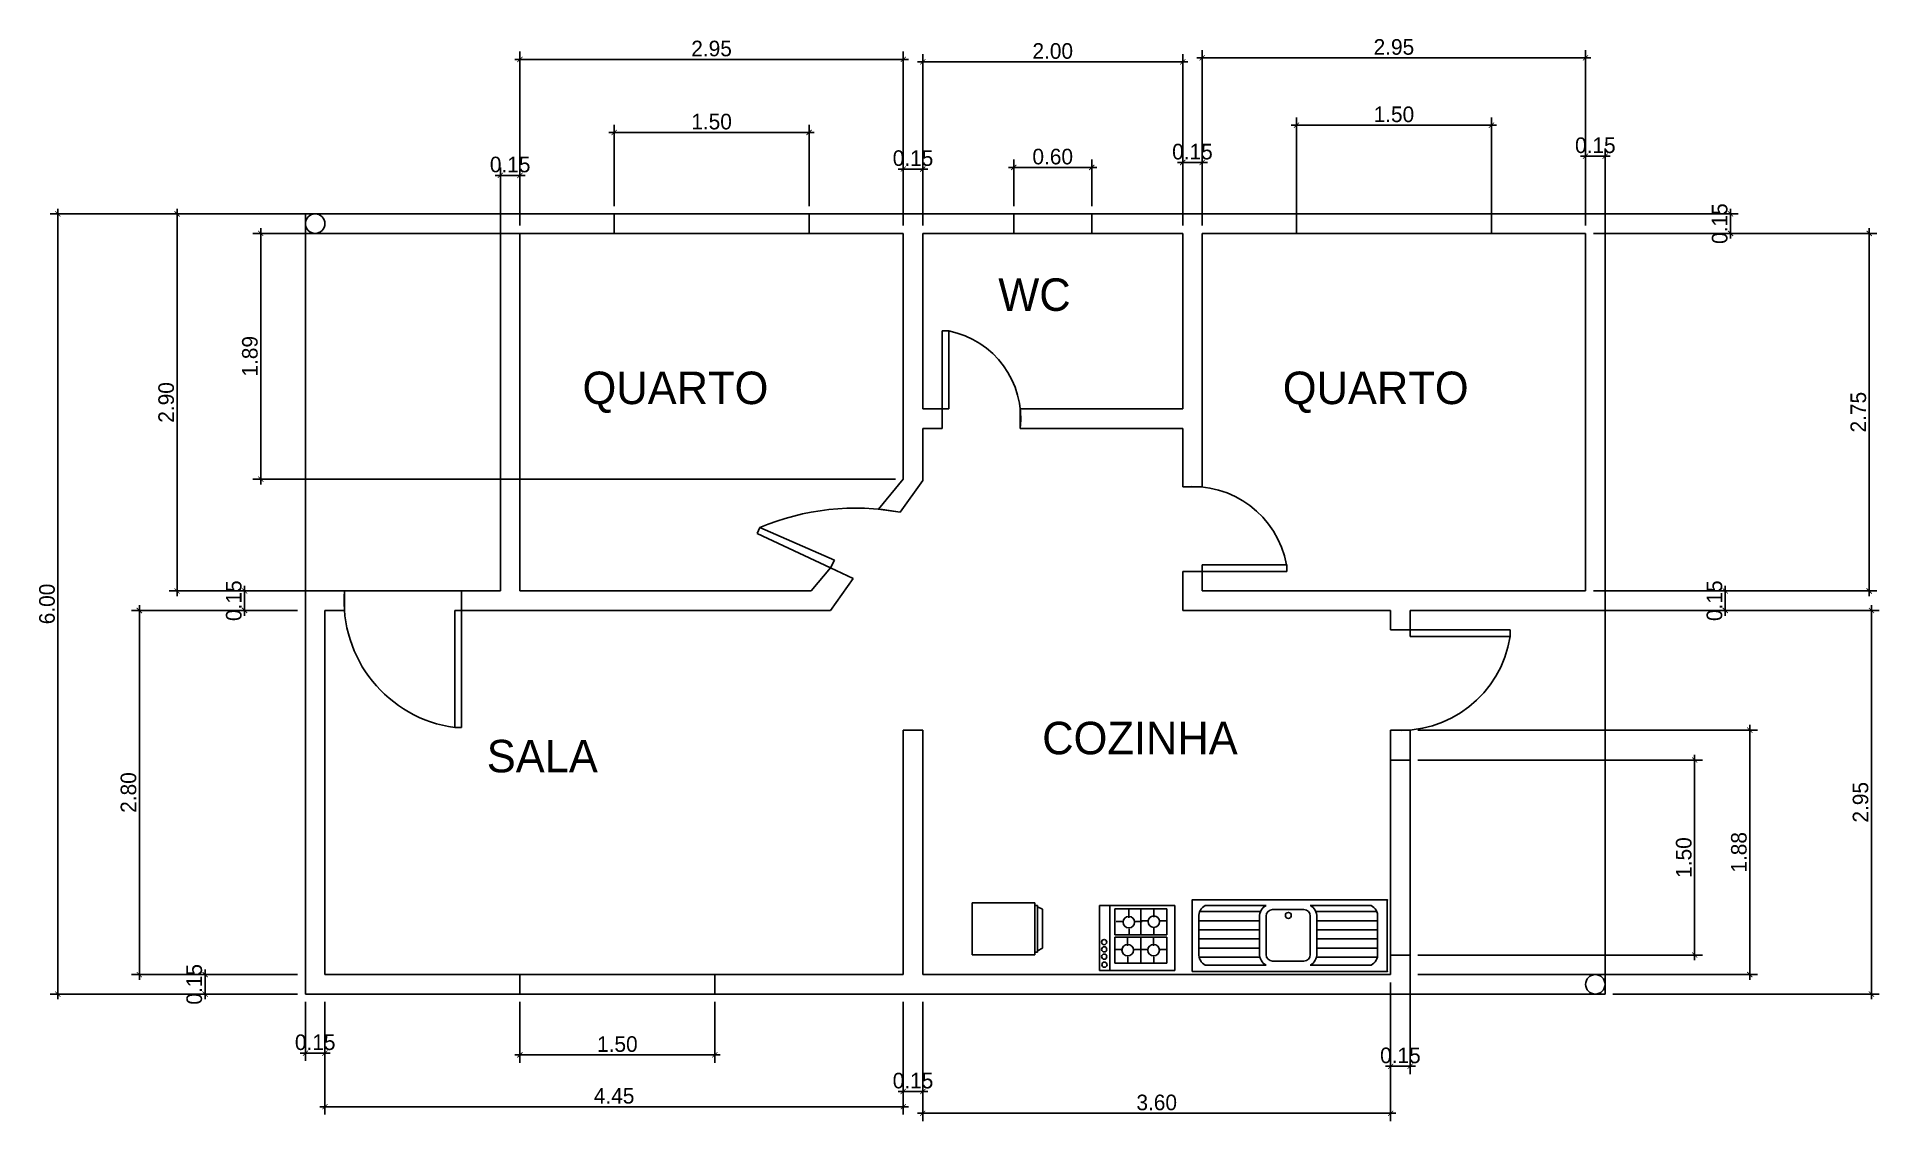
# Model space of a CAD drawing. Header units: millimetres. Extents: x 84.5 to 98.7, y 61.9 to 70.2.
import ezdxf

# ---------------------------------------------------------------- set-up
doc = ezdxf.new("R2010")
doc.units = ezdxf.units.MM
for name, color, linetype in [('02', 2, 'Continuous'), ('Alvenaria', 3, 'Continuous'), ('Cotas', 7, 'Continuous'), ('Esquadrias', 20, 'Continuous'), ('Moveis', 223, 'Continuous'), ('Textos e Legendas', 7, 'Continuous')]:
    doc.layers.add(name, color=color, linetype=linetype)
doc.styles.add('CENTURY GOTHIC', font='GOTHIC.TTF')
doc.dimstyles.new('1_50', dxfattribs={"dimtxt": 0.12, "dimasz": 0.04, "dimexe": 0.06, "dimexo": 0.06, "dimgap": 0.02, "dimtad": 1, "dimzin": 0, "dimdsep": 46, "dimtxsty": 'CENTURY GOTHIC', "dimblk": 'ARCHTICK', "dimcen": 0.09, "dimdle": 0.04, "dimclrd": 256, "dimclre": 256, "dimclrt": 256, "dimadec": 0, "dimazin": 0, "dimtfac": 1, "dimtix": 1, "dimtmove": 0, "dimatfit": 3, "dimldrblk": 'ARCHTICK', "dimfxl": 0.06, "dimtolj": 1, "dimtzin": 0, "dimarcsym": 0})

# ---------------------------------------------------------------- blocks, each defined once
blk = doc.blocks.new('_ArchTick')
at = {"color": 0, "linetype": 'ByBlock', "const_width": 0.15}
blk.add_lwpolyline([(-0.5, -0.5), (0.5, 0.5)], dxfattribs=at)
blk = doc.blocks.new('*D36')
at = {"layer": 'Cotas', "lineweight": -2, "transparency": 16777216}
for p, q in [((96.611, 65.794), (98.66, 65.794)), ((98.6, 62.804), (98.6, 65.834)), ((96.611, 62.844), (98.66, 62.844))]:
    blk.add_line(p, q, dxfattribs=at)
at = {"layer": 'Defpoints', "color": 0, "transparency": 16777216}
for p in [(96.551, 65.794), (98.6, 65.794), (96.551, 62.844)]:
    blk.add_point(p, dxfattribs=at)
at = {"layer": 'Cotas', "lineweight": -2, "transparency": 16777216, "xscale": 0.04, "yscale": 0.04, "zscale": 0.04}
for p, rotation in [((98.6, 65.794), 90), ((98.6, 62.844), 270)]:
    blk.add_blockref('_ArchTick', p, dxfattribs=dict(at, rotation=rotation))
at = {"layer": 'Cotas', "transparency": 16777216, "insert": (98.517, 64.319), "char_height": 0.12, "attachment_point": 5, "rotation": 90, "style": 'CENTURY GOTHIC'}
blk.add_mtext('\\A1;2.95', dxfattribs=at)
blk = doc.blocks.new('*D37')
at = {"layer": 'Cotas', "lineweight": -2, "transparency": 16777216}
for p, q in [((95.111, 64.644), (97.3, 64.644)), ((97.24, 63.104), (97.24, 64.684)), ((95.111, 63.144), (97.3, 63.144))]:
    blk.add_line(p, q, dxfattribs=at)
at = {"layer": 'Defpoints', "color": 0, "transparency": 16777216}
for p in [(95.051, 64.644), (97.24, 64.644), (95.051, 63.144)]:
    blk.add_point(p, dxfattribs=at)
at = {"layer": 'Cotas', "lineweight": -2, "transparency": 16777216, "xscale": 0.04, "yscale": 0.04, "zscale": 0.04}
for p, rotation in [((97.24, 64.644), 90), ((97.24, 63.144), 270)]:
    blk.add_blockref('_ArchTick', p, dxfattribs=dict(at, rotation=rotation))
at = {"layer": 'Cotas', "transparency": 16777216, "insert": (97.157, 63.894), "char_height": 0.12, "attachment_point": 5, "rotation": 90, "style": 'CENTURY GOTHIC'}
blk.add_mtext('\\A1;1.50', dxfattribs=at)
blk = doc.blocks.new('*D38')
at = {"layer": 'Cotas', "lineweight": -2, "transparency": 16777216}
for p, q in [((95.111, 64.874), (97.724, 64.874)), ((97.664, 62.954), (97.664, 64.914)), ((95.111, 62.994), (97.724, 62.994))]:
    blk.add_line(p, q, dxfattribs=at)
at = {"layer": 'Defpoints', "color": 0, "transparency": 16777216}
for p in [(95.051, 64.874), (97.664, 64.874), (95.051, 62.994)]:
    blk.add_point(p, dxfattribs=at)
at = {"layer": 'Cotas', "lineweight": -2, "transparency": 16777216, "xscale": 0.04, "yscale": 0.04, "zscale": 0.04}
for p, rotation in [((97.664, 64.874), 90), ((97.664, 62.994), 270)]:
    blk.add_blockref('_ArchTick', p, dxfattribs=dict(at, rotation=rotation))
at = {"layer": 'Cotas', "transparency": 16777216, "insert": (97.581, 63.934), "char_height": 0.12, "attachment_point": 5, "rotation": 90, "style": 'CENTURY GOTHIC'}
blk.add_mtext('\\A1;1.88', dxfattribs=at)
blk = doc.blocks.new('Forno1l')
at = {"layer": '02'}
for p, q in [((0.483, 0.4), (0, 0.4)), ((0, 0.4), (0, 0)), ((0, 0.4), (0.483, 0.4)), ((0.483, 0.4), (0.483, 0)), ((0.503, 0.38), (0.483, 0.38)), ((0.503, 0.38), (0.503, 0.02)), ((0.543, 0.35), (0.503, 0.37)), ((0.543, 0.35), (0.543, 0.05)), ((0, 0), (0.483, 0)), ((0.503, 0.02), (0.483, 0.02)), ((0.543, 0.05), (0.503, 0.03))]:
    blk.add_line(p, q, dxfattribs=at)
blk = doc.blocks.new('novo bloco01')
at = {"layer": 'Moveis'}
for p, q in [((0.08, 0), (0, 0)), ((0, 0), (0, -0.5)), ((0.58, 0), (0.08, 0)), ((0.08, -0.5), (0.08, 0)), ((0.58, -0.5), (0.58, 0)), ((0.118, -0.226), (0.118, -0.026)), ((0.118, -0.026), (0.318, -0.026)), ((0.181, -0.123), (0.127, -0.123)), ((0.225, -0.095), (0.225, -0.03)), ((0.27, -0.123), (0.327, -0.123)), ((0.318, -0.026), (0.518, -0.026)), ((0.318, -0.026), (0.318, -0.226)), ((0.373, -0.119), (0.319, -0.119)), ((0.417, -0.091), (0.417, -0.026)), ((0.462, -0.119), (0.519, -0.119)), ((0.518, -0.026), (0.518, -0.226)), ((0.518, -0.226), (0.118, -0.226)), ((0.118, -0.445), (0.118, -0.245)), ((0.118, -0.245), (0.518, -0.245)), ((0.216, -0.31), (0.216, -0.245)), ((0.227, -0.23), (0.227, -0.18)), ((0.318, -0.445), (0.318, -0.245)), ((0.415, -0.31), (0.415, -0.245)), ((0.419, -0.226), (0.419, -0.176)), ((0.518, -0.245), (0.518, -0.445)), ((0.172, -0.338), (0.118, -0.338)), ((0.218, -0.445), (0.218, -0.395)), ((0.261, -0.338), (0.318, -0.338)), ((0.371, -0.338), (0.317, -0.338)), ((0.417, -0.445), (0.417, -0.395)), ((0.46, -0.338), (0.517, -0.338)), ((0, -0.5), (0.08, -0.5)), ((0.08, -0.5), (0.58, -0.5)), ((0.118, -0.445), (0.218, -0.445)), ((0.218, -0.445), (0.318, -0.445)), ((0.318, -0.445), (0.518, -0.445))]:
    blk.add_line(p, q, dxfattribs=at)
for centre, radius in [((0.226, -0.129), 0.0444), ((0.418, -0.125), 0.0444), ((0.035, -0.282), 0.02), ((0.036, -0.338), 0.02), ((0.036, -0.394), 0.02), ((0.217, -0.344), 0.0444), ((0.416, -0.344), 0.0444), ((0.038, -0.456), 0.02)]:
    blk.add_circle(centre, radius, dxfattribs=at)
blk = doc.blocks.new('pia')
at = {"color": 0}
for p, q in [((58.74, 55.481), (58.74, 56.031)), ((58.74, 56.031), (60.24, 56.031)), ((60.24, 55.481), (60.24, 56.031)), ((58.79, 55.899), (58.79, 55.611)), ((58.79, 55.871), (59.258, 55.871)), ((58.797, 55.941), (59.265, 55.941)), ((59.308, 55.989), (58.84, 55.989)), ((59.258, 55.899), (59.258, 55.611)), ((59.308, 55.907), (59.308, 55.611)), ((59.598, 55.957), (59.358, 55.957)), ((59.648, 55.989), (60.116, 55.989)), ((59.648, 55.611), (59.648, 55.907)), ((60.159, 55.941), (59.691, 55.941)), ((59.698, 55.899), (59.698, 55.611)), ((60.166, 55.871), (59.698, 55.871)), ((60.166, 55.899), (60.166, 55.611)), ((58.79, 55.801), (59.258, 55.801)), ((58.79, 55.731), (59.258, 55.731)), ((60.166, 55.801), (59.698, 55.801)), ((60.166, 55.731), (59.698, 55.731)), ((58.79, 55.661), (59.258, 55.661)), ((58.793, 55.591), (59.261, 55.591)), ((60.164, 55.591), (59.695, 55.591)), ((60.166, 55.661), (59.698, 55.661)), ((58.74, 55.481), (60.24, 55.481)), ((59.308, 55.529), (58.84, 55.529)), ((59.358, 55.561), (59.598, 55.561)), ((59.648, 55.529), (60.116, 55.529))]:
    blk.add_line(p, q, dxfattribs=at)
blk.add_circle((59.479, 55.912), 0.0227, dxfattribs=at)
for centre, radius, start, end in [((58.887, 55.904), 0.0972, 118.9806, 182.8674), ((59.355, 55.904), 0.0972, 118.9806, 182.8674), ((59.358, 55.907), 0.05, 90, 180), ((59.598, 55.907), 0.05, 0, 90), ((59.601, 55.904), 0.0972, 357.1326, 61.0194), ((60.069, 55.904), 0.0972, 357.1326, 61.0194), ((58.887, 55.614), 0.0972, 177.1326, 241.0194), ((59.355, 55.614), 0.0972, 177.1326, 241.0194), ((59.358, 55.611), 0.05, 180, 270), ((59.598, 55.611), 0.05, 270, 0), ((59.601, 55.614), 0.0972, 298.9806, 2.8674), ((60.069, 55.614), 0.0972, 298.9806, 2.8674)]:
    blk.add_arc(centre, radius, start, end, dxfattribs=at)
for p in [(58.74, 56.031), (60.24, 56.031), (60.24, 56.031), (60.24, 55.481)]:
    blk.add_point(p, dxfattribs=at)
blk = doc.blocks.new('*D45')
at = {"layer": 'Cotas', "lineweight": -2, "transparency": 16777216}
for p, q in [((91.091, 68.694), (86.147, 68.694)), ((86.207, 68.734), (86.207, 66.764)), ((91.091, 66.804), (86.147, 66.804))]:
    blk.add_line(p, q, dxfattribs=at)
at = {"layer": 'Defpoints', "color": 0, "transparency": 16777216}
for p in [(91.151, 68.694), (86.207, 66.804), (91.151, 66.804)]:
    blk.add_point(p, dxfattribs=at)
at = {"layer": 'Cotas', "lineweight": -2, "transparency": 16777216, "xscale": 0.04, "yscale": 0.04, "zscale": 0.04}
for p, rotation in [((86.207, 68.694), 90), ((86.207, 66.804), 270)]:
    blk.add_blockref('_ArchTick', p, dxfattribs=dict(at, rotation=rotation))
at = {"layer": 'Cotas', "transparency": 16777216, "insert": (86.124, 67.749), "char_height": 0.12, "attachment_point": 5, "rotation": 90, "style": 'CENTURY GOTHIC'}
blk.add_mtext('\\A1;1.89', dxfattribs=at)
blk = doc.blocks.new('*D46')
at = {"layer": 'Cotas', "lineweight": -2, "transparency": 16777216}
for p, q in [((87.991, 68.844), (85.503, 68.844)), ((85.563, 68.884), (85.563, 65.904)), ((87.991, 65.944), (85.503, 65.944))]:
    blk.add_line(p, q, dxfattribs=at)
at = {"layer": 'Defpoints', "color": 0, "transparency": 16777216}
for p in [(88.051, 68.844), (85.563, 65.944), (88.051, 65.944)]:
    blk.add_point(p, dxfattribs=at)
at = {"layer": 'Cotas', "lineweight": -2, "transparency": 16777216, "xscale": 0.04, "yscale": 0.04, "zscale": 0.04}
for p, rotation in [((85.563, 68.844), 90), ((85.563, 65.944), 270)]:
    blk.add_blockref('_ArchTick', p, dxfattribs=dict(at, rotation=rotation))
at = {"layer": 'Cotas', "transparency": 16777216, "insert": (85.48, 67.394), "char_height": 0.12, "attachment_point": 5, "rotation": 90, "style": 'CENTURY GOTHIC'}
blk.add_mtext('\\A1;2.90', dxfattribs=at)
blk = doc.blocks.new('*D47')
at = {"layer": 'Cotas', "lineweight": -2, "transparency": 16777216}
for p, q in [((86.491, 68.844), (84.586, 68.844)), ((84.646, 68.884), (84.646, 62.804)), ((86.491, 62.844), (84.586, 62.844))]:
    blk.add_line(p, q, dxfattribs=at)
at = {"layer": 'Defpoints', "color": 0, "transparency": 16777216}
for p in [(86.551, 68.844), (84.646, 62.844), (86.551, 62.844)]:
    blk.add_point(p, dxfattribs=at)
at = {"layer": 'Cotas', "lineweight": -2, "transparency": 16777216, "xscale": 0.04, "yscale": 0.04, "zscale": 0.04}
for p, rotation in [((84.646, 68.844), 90), ((84.646, 62.844), 270)]:
    blk.add_blockref('_ArchTick', p, dxfattribs=dict(at, rotation=rotation))
at = {"layer": 'Cotas', "transparency": 16777216, "insert": (84.563, 65.844), "char_height": 0.12, "attachment_point": 5, "rotation": 90, "style": 'CENTURY GOTHIC'}
blk.add_mtext('\\A1;6.00', dxfattribs=at)
blk = doc.blocks.new('*D48')
at = {"layer": 'Cotas', "lineweight": -2, "transparency": 16777216}
for p, q in [((86.491, 65.944), (86.023, 65.944)), ((86.083, 65.944), (86.083, 65.984)), ((86.083, 65.944), (86.083, 65.794)), ((86.491, 65.794), (86.023, 65.794)), ((86.083, 65.794), (86.083, 65.754))]:
    blk.add_line(p, q, dxfattribs=at)
at = {"layer": 'Defpoints', "color": 0, "transparency": 16777216}
for p in [(86.551, 65.944), (86.083, 65.794), (86.551, 65.794)]:
    blk.add_point(p, dxfattribs=at)
at = {"layer": 'Cotas', "lineweight": -2, "transparency": 16777216, "xscale": 0.04, "yscale": 0.04, "zscale": 0.04}
for p, rotation in [((86.083, 65.944), 270), ((86.083, 65.794), 90)]:
    blk.add_blockref('_ArchTick', p, dxfattribs=dict(at, rotation=rotation))
at = {"layer": 'Cotas', "transparency": 16777216, "insert": (86, 65.869), "char_height": 0.12, "attachment_point": 5, "rotation": 90, "style": 'CENTURY GOTHIC'}
blk.add_mtext('\\A1;0.15', dxfattribs=at)
blk = doc.blocks.new('*D49')
at = {"layer": 'Cotas', "lineweight": -2, "transparency": 16777216}
for p, q in [((86.491, 65.794), (85.213, 65.794)), ((85.273, 65.834), (85.273, 62.954)), ((86.491, 62.994), (85.213, 62.994))]:
    blk.add_line(p, q, dxfattribs=at)
at = {"layer": 'Defpoints', "color": 0, "transparency": 16777216}
for p in [(86.551, 65.794), (85.273, 62.994), (86.551, 62.994)]:
    blk.add_point(p, dxfattribs=at)
at = {"layer": 'Cotas', "lineweight": -2, "transparency": 16777216, "xscale": 0.04, "yscale": 0.04, "zscale": 0.04}
for p, rotation in [((85.273, 65.794), 90), ((85.273, 62.994), 270)]:
    blk.add_blockref('_ArchTick', p, dxfattribs=dict(at, rotation=rotation))
at = {"layer": 'Cotas', "transparency": 16777216, "insert": (85.19, 64.394), "char_height": 0.12, "attachment_point": 5, "rotation": 90, "style": 'CENTURY GOTHIC'}
blk.add_mtext('\\A1;2.80', dxfattribs=at)
blk = doc.blocks.new('*D50')
at = {"layer": 'Cotas', "lineweight": -2, "transparency": 16777216}
for p, q in [((86.491, 62.994), (85.719, 62.994)), ((85.779, 62.994), (85.779, 63.034)), ((85.779, 62.994), (85.779, 62.844)), ((86.491, 62.844), (85.719, 62.844)), ((85.779, 62.844), (85.779, 62.804))]:
    blk.add_line(p, q, dxfattribs=at)
at = {"layer": 'Defpoints', "color": 0, "transparency": 16777216}
for p in [(86.551, 62.994), (85.779, 62.844), (86.551, 62.844)]:
    blk.add_point(p, dxfattribs=at)
at = {"layer": 'Cotas', "lineweight": -2, "transparency": 16777216, "xscale": 0.04, "yscale": 0.04, "zscale": 0.04}
for p, rotation in [((85.779, 62.994), 270), ((85.779, 62.844), 90)]:
    blk.add_blockref('_ArchTick', p, dxfattribs=dict(at, rotation=rotation))
at = {"layer": 'Cotas', "transparency": 16777216, "insert": (85.696, 62.919), "char_height": 0.12, "attachment_point": 5, "rotation": 90, "style": 'CENTURY GOTHIC'}
blk.add_mtext('\\A1;0.15', dxfattribs=at)
blk = doc.blocks.new('*D51')
at = {"layer": 'Cotas', "lineweight": -2, "transparency": 16777216}
for p, q in [((86.551, 62.784), (86.551, 62.33)), ((86.701, 62.784), (86.701, 62.33)), ((86.551, 62.39), (86.511, 62.39)), ((86.551, 62.39), (86.701, 62.39)), ((86.701, 62.39), (86.741, 62.39))]:
    blk.add_line(p, q, dxfattribs=at)
at = {"layer": 'Defpoints', "color": 0, "transparency": 16777216}
for p in [(86.551, 62.844), (86.701, 62.844), (86.701, 62.39)]:
    blk.add_point(p, dxfattribs=at)
at = {"layer": 'Cotas', "lineweight": -2, "transparency": 16777216, "xscale": 0.04, "yscale": 0.04, "zscale": 0.04}
blk.add_blockref('_ArchTick', (86.551, 62.39), dxfattribs=at)
at = {"layer": 'Cotas', "lineweight": -2, "transparency": 16777216, "xscale": 0.04, "yscale": 0.04, "zscale": 0.04, "rotation": 180}
blk.add_blockref('_ArchTick', (86.701, 62.39), dxfattribs=at)
at = {"layer": 'Cotas', "transparency": 16777216, "insert": (86.626, 62.473), "char_height": 0.12, "attachment_point": 5, "style": 'CENTURY GOTHIC'}
blk.add_mtext('\\A1;0.15', dxfattribs=at)
blk = doc.blocks.new('*D52')
at = {"layer": 'Cotas', "lineweight": -2, "transparency": 16777216}
for p, q in [((86.701, 62.784), (86.701, 61.918)), ((91.151, 62.784), (91.151, 61.918)), ((86.661, 61.978), (91.191, 61.978))]:
    blk.add_line(p, q, dxfattribs=at)
at = {"layer": 'Defpoints', "color": 0, "transparency": 16777216}
for p in [(86.701, 62.844), (91.151, 62.844), (91.151, 61.978)]:
    blk.add_point(p, dxfattribs=at)
at = {"layer": 'Cotas', "lineweight": -2, "transparency": 16777216, "xscale": 0.04, "yscale": 0.04, "zscale": 0.04, "rotation": 180}
blk.add_blockref('_ArchTick', (86.701, 61.978), dxfattribs=at)
at = {"layer": 'Cotas', "lineweight": -2, "transparency": 16777216, "xscale": 0.04, "yscale": 0.04, "zscale": 0.04}
blk.add_blockref('_ArchTick', (91.151, 61.978), dxfattribs=at)
at = {"layer": 'Cotas', "transparency": 16777216, "insert": (88.926, 62.061), "char_height": 0.12, "attachment_point": 5, "style": 'CENTURY GOTHIC'}
blk.add_mtext('\\A1;4.45', dxfattribs=at)
blk = doc.blocks.new('*D53')
at = {"layer": 'Cotas', "lineweight": -2, "transparency": 16777216}
for p, q in [((88.201, 62.784), (88.201, 62.316)), ((89.701, 62.784), (89.701, 62.316)), ((88.161, 62.376), (89.741, 62.376))]:
    blk.add_line(p, q, dxfattribs=at)
at = {"layer": 'Defpoints', "color": 0, "transparency": 16777216}
for p in [(88.201, 62.844), (89.701, 62.844), (89.701, 62.376)]:
    blk.add_point(p, dxfattribs=at)
at = {"layer": 'Cotas', "lineweight": -2, "transparency": 16777216, "xscale": 0.04, "yscale": 0.04, "zscale": 0.04, "rotation": 180}
blk.add_blockref('_ArchTick', (88.201, 62.376), dxfattribs=at)
at = {"layer": 'Cotas', "lineweight": -2, "transparency": 16777216, "xscale": 0.04, "yscale": 0.04, "zscale": 0.04}
blk.add_blockref('_ArchTick', (89.701, 62.376), dxfattribs=at)
at = {"layer": 'Cotas', "transparency": 16777216, "insert": (88.951, 62.459), "char_height": 0.12, "attachment_point": 5, "style": 'CENTURY GOTHIC'}
blk.add_mtext('\\A1;1.50', dxfattribs=at)
blk = doc.blocks.new('*D54')
at = {"layer": 'Cotas', "lineweight": -2, "transparency": 16777216}
for p, q in [((91.151, 62.784), (91.151, 62.035)), ((91.301, 62.784), (91.301, 62.035)), ((91.151, 62.095), (91.111, 62.095)), ((91.151, 62.095), (91.301, 62.095)), ((91.301, 62.095), (91.341, 62.095))]:
    blk.add_line(p, q, dxfattribs=at)
at = {"layer": 'Defpoints', "color": 0, "transparency": 16777216}
for p in [(91.151, 62.844), (91.301, 62.844), (91.301, 62.095)]:
    blk.add_point(p, dxfattribs=at)
at = {"layer": 'Cotas', "lineweight": -2, "transparency": 16777216, "xscale": 0.04, "yscale": 0.04, "zscale": 0.04}
blk.add_blockref('_ArchTick', (91.151, 62.095), dxfattribs=at)
at = {"layer": 'Cotas', "lineweight": -2, "transparency": 16777216, "xscale": 0.04, "yscale": 0.04, "zscale": 0.04, "rotation": 180}
blk.add_blockref('_ArchTick', (91.301, 62.095), dxfattribs=at)
at = {"layer": 'Cotas', "transparency": 16777216, "insert": (91.226, 62.178), "char_height": 0.12, "attachment_point": 5, "style": 'CENTURY GOTHIC'}
blk.add_mtext('\\A1;0.15', dxfattribs=at)
blk = doc.blocks.new('*D55')
at = {"layer": 'Cotas', "lineweight": -2, "transparency": 16777216}
for p, q in [((91.301, 62.784), (91.301, 61.867)), ((94.901, 62.784), (94.901, 61.867)), ((91.261, 61.927), (94.941, 61.927))]:
    blk.add_line(p, q, dxfattribs=at)
at = {"layer": 'Defpoints', "color": 0, "transparency": 16777216}
for p in [(91.301, 62.844), (94.901, 62.844), (94.901, 61.927)]:
    blk.add_point(p, dxfattribs=at)
at = {"layer": 'Cotas', "lineweight": -2, "transparency": 16777216, "xscale": 0.04, "yscale": 0.04, "zscale": 0.04, "rotation": 180}
blk.add_blockref('_ArchTick', (91.301, 61.927), dxfattribs=at)
at = {"layer": 'Cotas', "lineweight": -2, "transparency": 16777216, "xscale": 0.04, "yscale": 0.04, "zscale": 0.04}
blk.add_blockref('_ArchTick', (94.901, 61.927), dxfattribs=at)
at = {"layer": 'Cotas', "transparency": 16777216, "insert": (93.101, 62.01), "char_height": 0.12, "attachment_point": 5, "style": 'CENTURY GOTHIC'}
blk.add_mtext('\\A1;3.60', dxfattribs=at)
blk = doc.blocks.new('*D56')
at = {"layer": 'Cotas', "lineweight": -2, "transparency": 16777216}
for p, q in [((94.901, 62.934), (94.901, 62.229)), ((95.051, 62.934), (95.051, 62.229)), ((94.901, 62.289), (94.861, 62.289)), ((94.901, 62.289), (95.051, 62.289)), ((95.051, 62.289), (95.091, 62.289))]:
    blk.add_line(p, q, dxfattribs=at)
at = {"layer": 'Defpoints', "color": 0, "transparency": 16777216}
for p in [(94.901, 62.994), (95.051, 62.994), (95.051, 62.289)]:
    blk.add_point(p, dxfattribs=at)
at = {"layer": 'Cotas', "lineweight": -2, "transparency": 16777216, "xscale": 0.04, "yscale": 0.04, "zscale": 0.04}
blk.add_blockref('_ArchTick', (94.901, 62.289), dxfattribs=at)
at = {"layer": 'Cotas', "lineweight": -2, "transparency": 16777216, "xscale": 0.04, "yscale": 0.04, "zscale": 0.04, "rotation": 180}
blk.add_blockref('_ArchTick', (95.051, 62.289), dxfattribs=at)
at = {"layer": 'Cotas', "transparency": 16777216, "insert": (94.976, 62.372), "char_height": 0.12, "attachment_point": 5, "style": 'CENTURY GOTHIC'}
blk.add_mtext('\\A1;0.15', dxfattribs=at)
blk = doc.blocks.new('*D57')
at = {"layer": 'Cotas', "lineweight": -2, "transparency": 16777216}
for p, q in [((96.461, 65.944), (97.536, 65.944)), ((97.476, 65.944), (97.476, 65.984)), ((97.476, 65.794), (97.476, 65.944)), ((96.461, 65.794), (97.536, 65.794)), ((97.476, 65.794), (97.476, 65.754))]:
    blk.add_line(p, q, dxfattribs=at)
at = {"layer": 'Defpoints', "color": 0, "transparency": 16777216}
for p in [(96.401, 65.944), (97.476, 65.944), (96.401, 65.794)]:
    blk.add_point(p, dxfattribs=at)
at = {"layer": 'Cotas', "lineweight": -2, "transparency": 16777216, "xscale": 0.04, "yscale": 0.04, "zscale": 0.04}
for p, rotation in [((97.476, 65.944), 270), ((97.476, 65.794), 90)]:
    blk.add_blockref('_ArchTick', p, dxfattribs=dict(at, rotation=rotation))
at = {"layer": 'Cotas', "transparency": 16777216, "insert": (97.393, 65.869), "char_height": 0.12, "attachment_point": 5, "rotation": 90, "style": 'CENTURY GOTHIC'}
blk.add_mtext('\\A1;0.15', dxfattribs=at)
blk = doc.blocks.new('*D58')
at = {"layer": 'Cotas', "lineweight": -2, "transparency": 16777216}
for p, q in [((96.461, 68.694), (98.643, 68.694)), ((98.583, 65.904), (98.583, 68.734)), ((96.461, 65.944), (98.643, 65.944))]:
    blk.add_line(p, q, dxfattribs=at)
at = {"layer": 'Defpoints', "color": 0, "transparency": 16777216}
for p in [(96.401, 68.694), (98.583, 68.694), (96.401, 65.944)]:
    blk.add_point(p, dxfattribs=at)
at = {"layer": 'Cotas', "lineweight": -2, "transparency": 16777216, "xscale": 0.04, "yscale": 0.04, "zscale": 0.04}
for p, rotation in [((98.583, 68.694), 90), ((98.583, 65.944), 270)]:
    blk.add_blockref('_ArchTick', p, dxfattribs=dict(at, rotation=rotation))
at = {"layer": 'Cotas', "transparency": 16777216, "insert": (98.5, 67.319), "char_height": 0.12, "attachment_point": 5, "rotation": 90, "style": 'CENTURY GOTHIC'}
blk.add_mtext('\\A1;2.75', dxfattribs=at)
blk = doc.blocks.new('*D59')
at = {"layer": 'Cotas', "lineweight": -2, "transparency": 16777216}
for p, q in [((96.461, 68.844), (97.576, 68.844)), ((97.516, 68.844), (97.516, 68.884)), ((97.516, 68.694), (97.516, 68.844)), ((96.461, 68.694), (97.576, 68.694)), ((97.516, 68.694), (97.516, 68.654))]:
    blk.add_line(p, q, dxfattribs=at)
at = {"layer": 'Defpoints', "color": 0, "transparency": 16777216}
for p in [(96.401, 68.844), (97.516, 68.844), (96.401, 68.694)]:
    blk.add_point(p, dxfattribs=at)
at = {"layer": 'Cotas', "lineweight": -2, "transparency": 16777216, "xscale": 0.04, "yscale": 0.04, "zscale": 0.04}
for p, rotation in [((97.516, 68.844), 270), ((97.516, 68.694), 90)]:
    blk.add_blockref('_ArchTick', p, dxfattribs=dict(at, rotation=rotation))
at = {"layer": 'Cotas', "transparency": 16777216, "insert": (97.433, 68.769), "char_height": 0.12, "attachment_point": 5, "rotation": 90, "style": 'CENTURY GOTHIC'}
blk.add_mtext('\\A1;0.15', dxfattribs=at)
blk = doc.blocks.new('*D60')
at = {"layer": 'Cotas', "lineweight": -2, "transparency": 16777216}
for p, q in [((96.401, 68.754), (96.401, 69.348)), ((96.551, 68.754), (96.551, 69.348)), ((96.401, 69.288), (96.361, 69.288)), ((96.551, 69.288), (96.401, 69.288)), ((96.551, 69.288), (96.591, 69.288))]:
    blk.add_line(p, q, dxfattribs=at)
at = {"layer": 'Defpoints', "color": 0, "transparency": 16777216}
for p in [(96.401, 69.288), (96.401, 68.694), (96.551, 68.694)]:
    blk.add_point(p, dxfattribs=at)
at = {"layer": 'Cotas', "lineweight": -2, "transparency": 16777216, "xscale": 0.04, "yscale": 0.04, "zscale": 0.04}
blk.add_blockref('_ArchTick', (96.401, 69.288), dxfattribs=at)
at = {"layer": 'Cotas', "lineweight": -2, "transparency": 16777216, "xscale": 0.04, "yscale": 0.04, "zscale": 0.04, "rotation": 180}
blk.add_blockref('_ArchTick', (96.551, 69.288), dxfattribs=at)
at = {"layer": 'Cotas', "transparency": 16777216, "insert": (96.476, 69.371), "char_height": 0.12, "attachment_point": 5, "style": 'CENTURY GOTHIC'}
blk.add_mtext('\\A1;0.15', dxfattribs=at)
blk = doc.blocks.new('*D61')
at = {"layer": 'Cotas', "lineweight": -2, "transparency": 16777216}
for p, q in [((96.441, 70.044), (93.411, 70.044)), ((93.451, 68.754), (93.451, 70.104)), ((96.401, 68.754), (96.401, 70.104))]:
    blk.add_line(p, q, dxfattribs=at)
at = {"layer": 'Defpoints', "color": 0, "transparency": 16777216}
for p in [(93.451, 70.044), (93.451, 68.694), (96.401, 68.694)]:
    blk.add_point(p, dxfattribs=at)
at = {"layer": 'Cotas', "lineweight": -2, "transparency": 16777216, "xscale": 0.04, "yscale": 0.04, "zscale": 0.04, "rotation": 180}
blk.add_blockref('_ArchTick', (93.451, 70.044), dxfattribs=at)
at = {"layer": 'Cotas', "lineweight": -2, "transparency": 16777216, "xscale": 0.04, "yscale": 0.04, "zscale": 0.04}
blk.add_blockref('_ArchTick', (96.401, 70.044), dxfattribs=at)
at = {"layer": 'Cotas', "transparency": 16777216, "insert": (94.926, 70.127), "char_height": 0.12, "attachment_point": 5, "style": 'CENTURY GOTHIC'}
blk.add_mtext('\\A1;2.95', dxfattribs=at)
blk = doc.blocks.new('*D62')
at = {"layer": 'Cotas', "lineweight": -2, "transparency": 16777216}
for p, q in [((95.716, 69.526), (94.136, 69.526)), ((94.176, 68.754), (94.176, 69.586)), ((95.676, 68.754), (95.676, 69.586))]:
    blk.add_line(p, q, dxfattribs=at)
at = {"layer": 'Defpoints', "color": 0, "transparency": 16777216}
for p in [(94.176, 69.526), (94.176, 68.694), (95.676, 68.694)]:
    blk.add_point(p, dxfattribs=at)
at = {"layer": 'Cotas', "lineweight": -2, "transparency": 16777216, "xscale": 0.04, "yscale": 0.04, "zscale": 0.04, "rotation": 180}
blk.add_blockref('_ArchTick', (94.176, 69.526), dxfattribs=at)
at = {"layer": 'Cotas', "lineweight": -2, "transparency": 16777216, "xscale": 0.04, "yscale": 0.04, "zscale": 0.04}
blk.add_blockref('_ArchTick', (95.676, 69.526), dxfattribs=at)
at = {"layer": 'Cotas', "transparency": 16777216, "insert": (94.926, 69.609), "char_height": 0.12, "attachment_point": 5, "style": 'CENTURY GOTHIC'}
blk.add_mtext('\\A1;1.50', dxfattribs=at)
blk = doc.blocks.new('*D63')
at = {"layer": 'Cotas', "lineweight": -2, "transparency": 16777216}
for p, q in [((93.301, 69.239), (93.261, 69.239)), ((93.301, 68.754), (93.301, 69.299)), ((93.451, 69.239), (93.301, 69.239)), ((93.451, 68.754), (93.451, 69.299)), ((93.451, 69.239), (93.491, 69.239))]:
    blk.add_line(p, q, dxfattribs=at)
at = {"layer": 'Defpoints', "color": 0, "transparency": 16777216}
for p in [(93.301, 69.239), (93.301, 68.694), (93.451, 68.694)]:
    blk.add_point(p, dxfattribs=at)
at = {"layer": 'Cotas', "lineweight": -2, "transparency": 16777216, "xscale": 0.04, "yscale": 0.04, "zscale": 0.04}
blk.add_blockref('_ArchTick', (93.301, 69.239), dxfattribs=at)
at = {"layer": 'Cotas', "lineweight": -2, "transparency": 16777216, "xscale": 0.04, "yscale": 0.04, "zscale": 0.04, "rotation": 180}
blk.add_blockref('_ArchTick', (93.451, 69.239), dxfattribs=at)
at = {"layer": 'Cotas', "transparency": 16777216, "insert": (93.376, 69.322), "char_height": 0.12, "attachment_point": 5, "style": 'CENTURY GOTHIC'}
blk.add_mtext('\\A1;0.15', dxfattribs=at)
blk = doc.blocks.new('*D64')
at = {"layer": 'Cotas', "lineweight": -2, "transparency": 16777216}
for p, q in [((91.301, 68.754), (91.301, 70.073)), ((93.301, 68.754), (93.301, 70.073)), ((93.341, 70.013), (91.261, 70.013))]:
    blk.add_line(p, q, dxfattribs=at)
at = {"layer": 'Defpoints', "color": 0, "transparency": 16777216}
for p in [(91.301, 70.013), (91.301, 68.694), (93.301, 68.694)]:
    blk.add_point(p, dxfattribs=at)
at = {"layer": 'Cotas', "lineweight": -2, "transparency": 16777216, "xscale": 0.04, "yscale": 0.04, "zscale": 0.04, "rotation": 180}
blk.add_blockref('_ArchTick', (91.301, 70.013), dxfattribs=at)
at = {"layer": 'Cotas', "lineweight": -2, "transparency": 16777216, "xscale": 0.04, "yscale": 0.04, "zscale": 0.04}
blk.add_blockref('_ArchTick', (93.301, 70.013), dxfattribs=at)
at = {"layer": 'Cotas', "transparency": 16777216, "insert": (92.301, 70.096), "char_height": 0.12, "attachment_point": 5, "style": 'CENTURY GOTHIC'}
blk.add_mtext('\\A1;2.00', dxfattribs=at)
blk = doc.blocks.new('*D65')
at = {"layer": 'Cotas', "lineweight": -2, "transparency": 16777216}
for p, q in [((92.641, 69.201), (91.961, 69.201)), ((92.001, 68.904), (92.001, 69.261)), ((92.601, 68.904), (92.601, 69.261))]:
    blk.add_line(p, q, dxfattribs=at)
at = {"layer": 'Defpoints', "color": 0, "transparency": 16777216}
for p in [(92.001, 69.201), (92.001, 68.844), (92.601, 68.844)]:
    blk.add_point(p, dxfattribs=at)
at = {"layer": 'Cotas', "lineweight": -2, "transparency": 16777216, "xscale": 0.04, "yscale": 0.04, "zscale": 0.04, "rotation": 180}
blk.add_blockref('_ArchTick', (92.001, 69.201), dxfattribs=at)
at = {"layer": 'Cotas', "lineweight": -2, "transparency": 16777216, "xscale": 0.04, "yscale": 0.04, "zscale": 0.04}
blk.add_blockref('_ArchTick', (92.601, 69.201), dxfattribs=at)
at = {"layer": 'Cotas', "transparency": 16777216, "insert": (92.301, 69.284), "char_height": 0.12, "attachment_point": 5, "style": 'CENTURY GOTHIC'}
blk.add_mtext('\\A1;0.60', dxfattribs=at)
blk = doc.blocks.new('*D66')
at = {"layer": 'Cotas', "lineweight": -2, "transparency": 16777216}
for p, q in [((91.151, 69.189), (91.111, 69.189)), ((91.151, 68.754), (91.151, 69.249)), ((91.301, 69.189), (91.151, 69.189)), ((91.301, 68.754), (91.301, 69.249)), ((91.301, 69.189), (91.341, 69.189))]:
    blk.add_line(p, q, dxfattribs=at)
at = {"layer": 'Defpoints', "color": 0, "transparency": 16777216}
for p in [(91.151, 69.189), (91.151, 68.694), (91.301, 68.694)]:
    blk.add_point(p, dxfattribs=at)
at = {"layer": 'Cotas', "lineweight": -2, "transparency": 16777216, "xscale": 0.04, "yscale": 0.04, "zscale": 0.04}
blk.add_blockref('_ArchTick', (91.151, 69.189), dxfattribs=at)
at = {"layer": 'Cotas', "lineweight": -2, "transparency": 16777216, "xscale": 0.04, "yscale": 0.04, "zscale": 0.04, "rotation": 180}
blk.add_blockref('_ArchTick', (91.301, 69.189), dxfattribs=at)
at = {"layer": 'Cotas', "transparency": 16777216, "insert": (91.226, 69.272), "char_height": 0.12, "attachment_point": 5, "style": 'CENTURY GOTHIC'}
blk.add_mtext('\\A1;0.15', dxfattribs=at)
blk = doc.blocks.new('*D67')
at = {"layer": 'Cotas', "lineweight": -2, "transparency": 16777216}
for p, q in [((91.191, 70.032), (88.161, 70.032)), ((88.201, 68.754), (88.201, 70.092)), ((91.151, 68.754), (91.151, 70.092))]:
    blk.add_line(p, q, dxfattribs=at)
at = {"layer": 'Defpoints', "color": 0, "transparency": 16777216}
for p in [(88.201, 70.032), (88.201, 68.694), (91.151, 68.694)]:
    blk.add_point(p, dxfattribs=at)
at = {"layer": 'Cotas', "lineweight": -2, "transparency": 16777216, "xscale": 0.04, "yscale": 0.04, "zscale": 0.04, "rotation": 180}
blk.add_blockref('_ArchTick', (88.201, 70.032), dxfattribs=at)
at = {"layer": 'Cotas', "lineweight": -2, "transparency": 16777216, "xscale": 0.04, "yscale": 0.04, "zscale": 0.04}
blk.add_blockref('_ArchTick', (91.151, 70.032), dxfattribs=at)
at = {"layer": 'Cotas', "transparency": 16777216, "insert": (89.676, 70.115), "char_height": 0.12, "attachment_point": 5, "style": 'CENTURY GOTHIC'}
blk.add_mtext('\\A1;2.95', dxfattribs=at)
blk = doc.blocks.new('*D68')
at = {"layer": 'Cotas', "lineweight": -2, "transparency": 16777216}
for p, q in [((90.466, 69.47), (88.886, 69.47)), ((88.926, 68.904), (88.926, 69.53)), ((90.426, 68.904), (90.426, 69.53))]:
    blk.add_line(p, q, dxfattribs=at)
at = {"layer": 'Defpoints', "color": 0, "transparency": 16777216}
for p in [(88.926, 69.47), (88.926, 68.844), (90.426, 68.844)]:
    blk.add_point(p, dxfattribs=at)
at = {"layer": 'Cotas', "lineweight": -2, "transparency": 16777216, "xscale": 0.04, "yscale": 0.04, "zscale": 0.04, "rotation": 180}
blk.add_blockref('_ArchTick', (88.926, 69.47), dxfattribs=at)
at = {"layer": 'Cotas', "lineweight": -2, "transparency": 16777216, "xscale": 0.04, "yscale": 0.04, "zscale": 0.04}
blk.add_blockref('_ArchTick', (90.426, 69.47), dxfattribs=at)
at = {"layer": 'Cotas', "transparency": 16777216, "insert": (89.676, 69.553), "char_height": 0.12, "attachment_point": 5, "style": 'CENTURY GOTHIC'}
blk.add_mtext('\\A1;1.50', dxfattribs=at)
blk = doc.blocks.new('*D69')
at = {"layer": 'Cotas', "lineweight": -2, "transparency": 16777216}
for p, q in [((88.051, 68.754), (88.051, 69.2)), ((88.201, 68.754), (88.201, 69.2)), ((88.051, 69.14), (88.011, 69.14)), ((88.201, 69.14), (88.051, 69.14)), ((88.201, 69.14), (88.241, 69.14))]:
    blk.add_line(p, q, dxfattribs=at)
at = {"layer": 'Defpoints', "color": 0, "transparency": 16777216}
for p in [(88.051, 69.14), (88.051, 68.694), (88.201, 68.694)]:
    blk.add_point(p, dxfattribs=at)
at = {"layer": 'Cotas', "lineweight": -2, "transparency": 16777216, "xscale": 0.04, "yscale": 0.04, "zscale": 0.04}
blk.add_blockref('_ArchTick', (88.051, 69.14), dxfattribs=at)
at = {"layer": 'Cotas', "lineweight": -2, "transparency": 16777216, "xscale": 0.04, "yscale": 0.04, "zscale": 0.04, "rotation": 180}
blk.add_blockref('_ArchTick', (88.201, 69.14), dxfattribs=at)
at = {"layer": 'Cotas', "transparency": 16777216, "insert": (88.126, 69.223), "char_height": 0.12, "attachment_point": 5, "style": 'CENTURY GOTHIC'}
blk.add_mtext('\\A1;0.15', dxfattribs=at)

msp = doc.modelspace()

# ---------------------------------------------------------------- linework, layer by layer
for p, q in [((86.551, 65.944), (86.551, 68.844)), ((86.551, 68.844), (88.051, 68.844)), ((96.551, 62.844), (96.551, 65.794)), ((95.051, 62.844), (96.551, 62.844))]:
    msp.add_line(p, q)
at = {"layer": 'Alvenaria'}
for p, q in [((88.051, 68.844), (88.201, 68.844)), ((88.051, 68.844), (88.051, 65.944)), ((88.926, 68.844), (88.201, 68.844)), ((88.926, 68.694), (88.926, 68.844)), ((90.426, 68.694), (90.426, 68.844)), ((90.426, 68.844), (91.151, 68.844)), ((91.151, 68.844), (91.301, 68.844)), ((92.001, 68.844), (91.301, 68.844)), ((92.001, 68.694), (92.001, 68.844)), ((92.601, 68.694), (92.601, 68.844)), ((92.601, 68.844), (93.301, 68.844)), ((93.301, 68.844), (93.451, 68.844)), ((94.176, 68.844), (93.451, 68.844)), ((94.176, 68.694), (94.176, 68.844)), ((95.676, 68.694), (95.676, 68.844)), ((95.676, 68.844), (96.401, 68.844)), ((96.401, 68.844), (96.551, 68.844)), ((96.551, 68.844), (96.551, 68.694)), ((88.201, 68.694), (88.201, 65.944)), ((88.201, 68.694), (88.926, 68.694)), ((91.151, 68.694), (90.426, 68.694)), ((91.151, 68.694), (91.151, 66.804)), ((91.301, 68.694), (91.301, 67.344)), ((91.301, 68.694), (92.001, 68.694)), ((93.301, 68.694), (92.601, 68.694)), ((93.301, 67.344), (93.301, 68.694)), ((93.451, 68.694), (93.451, 67.344)), ((93.451, 68.694), (94.176, 68.694)), ((96.401, 68.694), (95.676, 68.694)), ((96.401, 65.944), (96.401, 68.694)), ((96.551, 68.694), (96.551, 65.944)), ((91.451, 67.344), (91.301, 67.344)), ((91.451, 67.194), (91.451, 67.344)), ((92.051, 67.194), (92.051, 67.344)), ((92.051, 67.344), (93.301, 67.344)), ((93.451, 67.344), (93.451, 67.194)), ((91.301, 67.194), (91.301, 66.794)), ((91.301, 67.194), (91.451, 67.194)), ((92.051, 67.194), (93.301, 67.194)), ((93.301, 66.744), (93.301, 67.194)), ((93.451, 67.194), (93.451, 66.744)), ((91.151, 66.804), (90.96, 66.573)), ((91.301, 66.794), (91.128, 66.55)), ((93.451, 66.744), (93.301, 66.744)), ((90.96, 66.573), (91.128, 66.55)), ((90.441, 65.944), (90.591, 66.121)), ((90.591, 66.121), (90.765, 66.039)), ((93.301, 65.944), (93.301, 66.094)), ((93.301, 66.094), (93.451, 66.094)), ((93.451, 66.094), (93.451, 65.944)), ((86.701, 65.944), (86.551, 65.944)), ((86.551, 65.944), (86.551, 65.794)), ((86.851, 65.944), (86.701, 65.944)), ((86.851, 65.794), (86.851, 65.944)), ((87.751, 65.794), (87.751, 65.944)), ((87.751, 65.944), (88.051, 65.944)), ((88.201, 65.944), (90.441, 65.944)), ((90.591, 65.794), (90.765, 66.039)), ((93.301, 65.794), (93.301, 65.944)), ((93.451, 65.944), (96.401, 65.944)), ((96.551, 65.944), (96.551, 65.794)), ((86.551, 65.794), (86.551, 62.994)), ((86.701, 62.994), (86.701, 65.794)), ((86.701, 65.794), (86.851, 65.794)), ((87.751, 65.794), (88.051, 65.794)), ((88.201, 65.794), (88.051, 65.794)), ((88.201, 65.794), (88.351, 65.794)), ((88.351, 65.794), (90.441, 65.794)), ((90.441, 65.794), (90.591, 65.794)), ((93.451, 65.794), (93.301, 65.794)), ((94.901, 65.794), (93.451, 65.794)), ((94.901, 65.644), (94.901, 65.794)), ((96.401, 65.794), (95.051, 65.794)), ((95.051, 65.794), (95.051, 65.644)), ((96.551, 65.794), (96.401, 65.794)), ((95.051, 65.644), (94.901, 65.644)), ((91.301, 64.874), (91.151, 64.874)), ((91.151, 64.874), (91.151, 62.994)), ((91.301, 62.994), (91.301, 64.874)), ((95.051, 64.874), (94.901, 64.874)), ((94.901, 64.874), (94.901, 64.644)), ((95.051, 64.644), (95.051, 64.874)), ((94.901, 64.644), (95.051, 64.644)), ((95.051, 63.144), (94.901, 63.144)), ((94.901, 63.144), (94.901, 62.994)), ((95.051, 62.994), (95.051, 63.144)), ((86.551, 62.994), (86.551, 62.844)), ((86.701, 62.994), (88.201, 62.994)), ((89.701, 62.994), (91.151, 62.994)), ((94.901, 62.994), (91.301, 62.994)), ((95.051, 62.844), (95.051, 62.994)), ((86.551, 62.844), (86.701, 62.844)), ((88.201, 62.844), (86.701, 62.844)), ((91.151, 62.844), (89.701, 62.844)), ((91.151, 62.844), (91.301, 62.844)), ((91.301, 62.844), (94.901, 62.844)), ((94.901, 62.844), (95.051, 62.844))]:
    msp.add_line(p, q, dxfattribs=at)
for centre in [(86.626, 68.769), (96.476, 62.919)]:
    msp.add_circle(centre, 0.075, dxfattribs=at)
at = {"layer": 'Esquadrias'}
for p, q in [((90.426, 68.844), (88.926, 68.844)), ((88.926, 68.844), (88.926, 68.694)), ((90.426, 68.694), (90.426, 68.844)), ((92.601, 68.844), (92.001, 68.844)), ((92.001, 68.844), (92.001, 68.694)), ((92.601, 68.694), (92.601, 68.844)), ((95.676, 68.844), (94.176, 68.844)), ((94.176, 68.844), (94.176, 68.694)), ((95.676, 68.694), (95.676, 68.844)), ((88.926, 68.694), (90.426, 68.694)), ((92.001, 68.694), (92.601, 68.694)), ((94.176, 68.694), (95.676, 68.694)), ((91.451, 67.344), (91.451, 67.944)), ((91.451, 67.944), (91.501, 67.944)), ((91.501, 67.944), (91.501, 67.344)), ((91.501, 67.344), (91.451, 67.344)), ((90.026, 66.387), (90.047, 66.432)), ((90.591, 66.121), (90.026, 66.387)), ((90.047, 66.432), (90.622, 66.18)), ((90.622, 66.18), (90.591, 66.121)), ((94.101, 66.144), (93.451, 66.144)), ((93.451, 66.144), (93.451, 66.094)), ((93.451, 66.094), (94.101, 66.094)), ((94.101, 66.094), (94.101, 66.144)), ((87.701, 64.894), (87.701, 65.794)), ((87.701, 65.794), (87.751, 65.794)), ((87.751, 65.794), (87.751, 64.894)), ((95.051, 65.644), (95.821, 65.644)), ((95.051, 65.594), (95.051, 65.644)), ((95.821, 65.644), (95.821, 65.594)), ((95.821, 65.594), (95.051, 65.594)), ((87.751, 64.894), (87.701, 64.894)), ((94.901, 63.144), (94.901, 64.644)), ((95.051, 63.144), (95.051, 64.644)), ((89.701, 62.994), (88.201, 62.994)), ((88.201, 62.994), (88.201, 62.844)), ((89.701, 62.844), (89.701, 62.994)), ((88.201, 62.844), (89.701, 62.844))]:
    msp.add_line(p, q, dxfattribs=at)
for centre, radius, start, end in [((91.367, 67.269), 0.688, 353.7434, 78.7643), ((93.376, 66.011), 0.737, 10.4207, 95.8395), ((90.784, 64.691), 1.89, 79.5214, 112.9298), ((87.832, 65.869), 0.984, 175.6276, 262.3544), ((94.976, 65.726), 0.855, 264.969, 351.1251)]:
    msp.add_arc(centre, radius, start, end, dxfattribs=at)

# ---------------------------------------------------------------- block references
at = {"layer": 'Textos e Legendas'}
for name, p in [('Forno1l', (91.68, 63.146)), ('novo bloco01', (92.661, 63.526)), ('pia', (34.635, 7.537))]:
    msp.add_blockref(name, p, dxfattribs=at)

# ---------------------------------------------------------------- texts
at = {"layer": 'Textos e Legendas', "char_height": 0.25, "attachment_point": 1, "style": 'CENTURY GOTHIC'}
for s, insert, width in [('WC', (91.882, 68.348), 0.87557), ('QUARTO', (88.683, 67.631), 1.74596), ('QUARTO', (94.071, 67.631), 1.74596), ('COZINHA', (92.22, 64.938), 2.10891), ('SALA', (87.946, 64.799), 2.17481)]:
    msp.add_mtext(s, dxfattribs=dict(at, insert=insert, width=width))

# ---------------------------------------------------------------- dimensions: what is measured, and where the dimension line sits
at = {"layer": 'Cotas'}
for base, p1, p2, picture, middle in [((88.201, 70.032), (91.151, 68.694), (88.201, 68.694), '*D67', (89.676, 70.115)), ((91.301, 70.013), (93.301, 68.694), (91.301, 68.694), '*D64', (92.301, 70.096)), ((93.451, 70.044), (96.401, 68.694), (93.451, 68.694), '*D61', (94.926, 70.127)), ((88.926, 69.47), (90.426, 68.844), (88.926, 68.844), '*D68', (89.676, 69.553)), ((94.176, 69.526), (95.676, 68.694), (94.176, 68.694), '*D62', (94.926, 69.609)), ((91.151, 69.189), (91.301, 68.694), (91.151, 68.694), '*D66', (91.226, 69.272)), ((92.001, 69.201), (92.601, 68.844), (92.001, 68.844), '*D65', (92.301, 69.284)), ((93.301, 69.239), (93.451, 68.694), (93.301, 68.694), '*D63', (93.376, 69.322)), ((96.401, 69.288), (96.551, 68.694), (96.401, 68.694), '*D60', (96.476, 69.371)), ((88.051, 69.14), (88.201, 68.694), (88.051, 68.694), '*D69', (88.126, 69.223)), ((95.051, 62.289), (94.901, 62.994), (95.051, 62.994), '*D56', (94.976, 62.372)), ((86.701, 62.39), (86.551, 62.844), (86.701, 62.844), '*D51', (86.626, 62.473)), ((91.151, 61.978), (86.701, 62.844), (91.151, 62.844), '*D52', (88.926, 62.061)), ((89.701, 62.376), (88.201, 62.844), (89.701, 62.844), '*D53', (88.951, 62.459)), ((91.301, 62.095), (91.151, 62.844), (91.301, 62.844), '*D54', (91.226, 62.178)), ((94.901, 61.927), (91.301, 62.844), (94.901, 62.844), '*D55', (93.101, 62.01))]:
    dim = msp.add_linear_dim(base=base, p1=p1, p2=p2, dimstyle='1_50', dxfattribs=at)
    dim.commit()
    dim.dimension.update_dxf_attribs({"geometry": picture, "text_midpoint": middle})
for base, p1, p2, picture, middle in [((97.516, 68.844), (96.401, 68.694), (96.401, 68.844), '*D59', (97.433, 68.769)), ((84.646, 62.844), (86.551, 68.844), (86.551, 62.844), '*D47', (84.563, 65.844)), ((85.563, 65.944), (88.051, 68.844), (88.051, 65.944), '*D46', (85.48, 67.394)), ((86.207, 66.804), (91.151, 68.694), (91.151, 66.804), '*D45', (86.124, 67.749)), ((98.583, 68.694), (96.401, 65.944), (96.401, 68.694), '*D58', (98.5, 67.319)), ((86.083, 65.794), (86.551, 65.944), (86.551, 65.794), '*D48', (86, 65.869)), ((97.476, 65.944), (96.401, 65.794), (96.401, 65.944), '*D57', (97.393, 65.869)), ((85.273, 62.994), (86.551, 65.794), (86.551, 62.994), '*D49', (85.19, 64.394)), ((97.664, 64.874), (95.051, 62.994), (95.051, 64.874), '*D38', (97.581, 63.934)), ((97.24, 64.644), (95.051, 63.144), (95.051, 64.644), '*D37', (97.157, 63.894)), ((85.779, 62.844), (86.551, 62.994), (86.551, 62.844), '*D50', (85.696, 62.919))]:
    dim = msp.add_linear_dim(base=base, p1=p1, p2=p2, angle=90, dimstyle='1_50', dxfattribs=at)
    dim.commit()
    dim.dimension.update_dxf_attribs({"geometry": picture, "text_midpoint": middle})
dim = msp.add_aligned_dim(p1=(96.551, 62.844), p2=(96.551, 65.794), distance=-2.049, dimstyle='1_50', dxfattribs=at)
dim.commit()
dim.dimension.update_dxf_attribs({"geometry": '*D36', "text_midpoint": (98.517, 64.319)})

doc.saveas('drawing.dxf')
